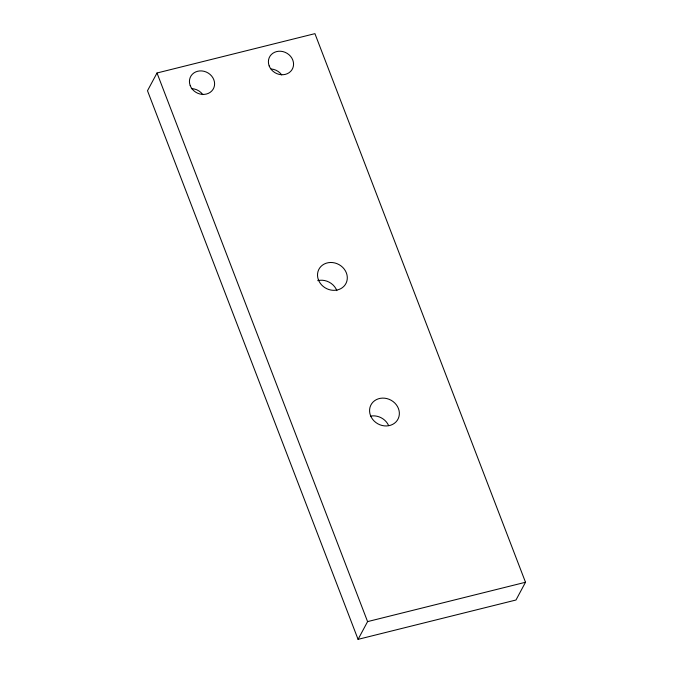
<?xml version="1.0" encoding="UTF-8"?>
<svg xmlns="http://www.w3.org/2000/svg" width="673" height="673" viewBox="0 0 673 673"><rect width="100%" height="100%" fill="white"/><g stroke="black" fill="none" stroke-linecap="round" stroke-linejoin="round"><path stroke-width="1.01" d="M157.011 72.995L147.496 90.737L358.07 639.35L515.989 600.005L525.504 582.263L314.93 33.65L157.011 72.995L367.584 621.608L358.07 639.35M367.584 621.608L525.504 582.263M317.723 280.658A15.277 13.519 28.2 0 1 336.87 290.66M370.697 416.091A15.277 13.519 28.2 0 1 388.565 425.42M271.118 68.991A12.905 11.416 28.2 0 1 281.743 74.93M191.342 88.626A12.905 11.416 28.2 0 1 202.783 94.607M370.495 415.519A15.277 13.519 28.2 0 0 395.934 421.971A15.277 13.519 28.2 0 0 386.975 398.609A15.277 13.519 28.2 0 0 370.495 415.519M318.43 279.884A15.277 13.519 28.2 0 0 343.878 286.345A15.277 13.519 28.2 0 0 334.91 262.983A15.277 13.519 28.2 0 0 318.43 279.884M190.215 85.597A12.905 11.416 28.2 0 0 211.709 91.048A12.905 11.416 28.2 0 0 204.138 71.321A12.905 11.416 28.2 0 0 190.215 85.597M269.175 65.92A12.905 11.416 28.2 0 0 290.669 71.372A12.905 11.416 28.2 0 0 283.097 51.644A12.905 11.416 28.2 0 0 269.175 65.92"/></g></svg>
